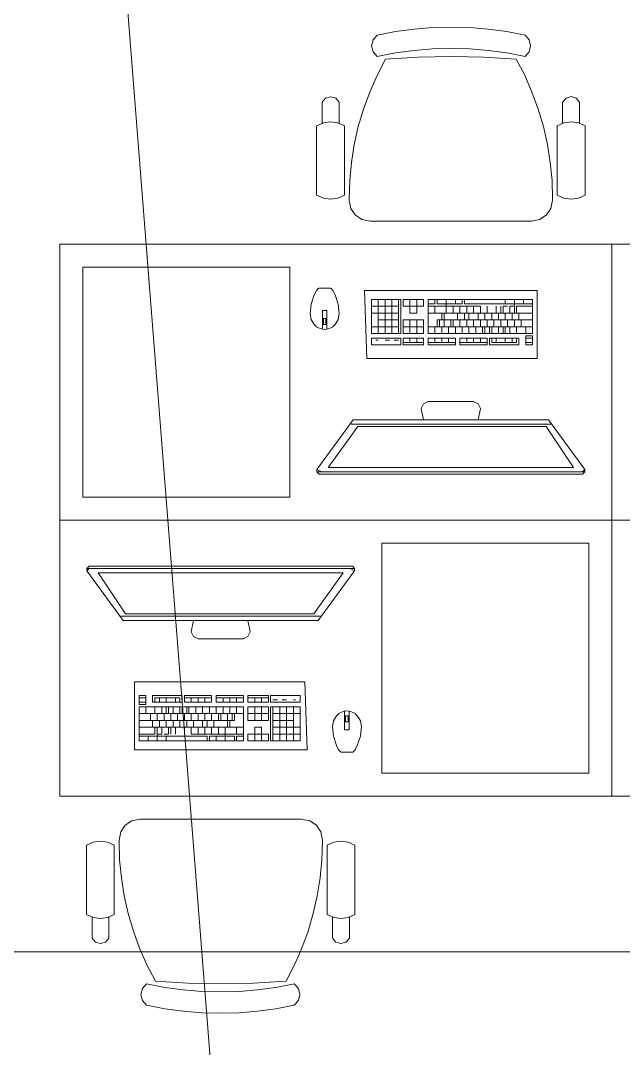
# Model space of a CAD drawing. Header units: millimetres. Extents: x -546 to 1681, y -650 to 1730.
# Drawn here: x 763.58 to 776.68, y 303.77 to 326.12 of the extents above; entities that cross this region are included whole.
import ezdxf

# ---------------------------------------------------------------- set-up
doc = ezdxf.new("R2010")
doc.units = ezdxf.units.MM

msp = doc.modelspace()

# ---------------------------------------------------------------- linework, layer by layer
at = {"color": 144, "lineweight": 0, "true_color": 0x0077b0}
msp.add_lwpolyline([(768.415, 294.452), (765.885, 326.683)], dxfattribs=at)
at = {"color": 253, "lineweight": 0, "true_color": 0x999999}
for points in [[(771.333, 325.336), (771.243, 325.438), (771.21, 325.569), (771.243, 325.701), (771.333, 325.801)], [(771.333, 325.801), (771.73, 325.877), (772.131, 325.932), (772.534, 325.964), (772.938, 325.975), (773.342, 325.964), (773.745, 325.932), (774.145, 325.877), (774.543, 325.801)], [(774.543, 325.801), (774.633, 325.701), (774.665, 325.569), (774.633, 325.438), (774.543, 325.336)], [(771.333, 325.336), (771.73, 325.413), (772.131, 325.467), (772.534, 325.5), (772.938, 325.511), (773.342, 325.5), (773.745, 325.467), (774.145, 325.413), (774.543, 325.336)], [(771.508, 325.278), (772.222, 325.322), (772.938, 325.336), (773.646, 325.322), (774.353, 325.28)], [(770.72, 322.229), (770.72, 322.242), (770.733, 322.64), (770.771, 323.035), (770.833, 323.425), (770.92, 323.811), (771.032, 324.19), (771.167, 324.562), (771.326, 324.925), (771.508, 325.278)], [(774.353, 325.28), (774.535, 324.927), (774.694, 324.563), (774.83, 324.191), (774.941, 323.812), (775.028, 323.426), (775.091, 323.035), (775.129, 322.64), (775.141, 322.242), (775.141, 322.229)], [(770.135, 324.344), (770.21, 324.43), (770.319, 324.462), (770.428, 324.431), (770.502, 324.345)], [(775.359, 324.345), (775.434, 324.431), (775.543, 324.463), (775.652, 324.431), (775.726, 324.346)], [(770.135, 324.346), (770.135, 323.89)], [(770.502, 324.345), (770.502, 323.888)], [(775.359, 324.345), (775.359, 323.888)], [(775.726, 324.346), (775.726, 323.89)], [(770.014, 323.832), (770.014, 322.32)], [(770.015, 323.832), (770.16, 323.894), (770.316, 323.915), (770.472, 323.894), (770.617, 323.832)], [(770.617, 323.832), (770.617, 322.32)], [(775.244, 323.832), (775.389, 323.894), (775.545, 323.915), (775.702, 323.894), (775.847, 323.832)], [(775.244, 323.832), (775.244, 322.32)], [(775.847, 323.832), (775.847, 322.32)], [(770.617, 322.32), (770.472, 322.258), (770.316, 322.236), (770.16, 322.258), (770.014, 322.32)], [(771.18, 321.757), (770.997, 321.793), (770.853, 321.891), (770.756, 322.035), (770.72, 322.211), (770.72, 322.229)], [(775.141, 322.229), (775.141, 322.211), (775.106, 322.035), (775.008, 321.891), (774.864, 321.793), (774.687, 321.757)], [(775.847, 322.32), (775.702, 322.258), (775.545, 322.236), (775.389, 322.258), (775.244, 322.32)], [(771.18, 321.757), (774.681, 321.757)], [(764.431, 315.257), (764.431, 321.257)], [(764.431, 321.257), (776.431, 321.257)], [(776.431, 321.257), (776.431, 315.257)], [(776.431, 315.257), (776.431, 321.257)], [(776.431, 321.257), (788.431, 321.257)], [(769.431, 320.757), (764.931, 320.757)], [(764.931, 320.757), (764.931, 315.757)], [(769.431, 315.757), (769.431, 320.757)], [(769.964, 320.153), (770.004, 320.236)], [(770.004, 320.236), (770.013, 320.252)], [(770.013, 320.252), (770.051, 320.296)], [(770.051, 320.296), (770.063, 320.301)], [(770.063, 320.301), (770.169, 320.301)], [(770.169, 320.301), (770.317, 320.301)], [(770.317, 320.301), (770.328, 320.296)], [(770.328, 320.296), (770.366, 320.252)], [(770.366, 320.252), (770.376, 320.236)], [(770.376, 320.236), (770.415, 320.153)], [(771.057, 320.252), (774.805, 320.252)], [(771.106, 318.772), (771.057, 320.252)], [(774.805, 320.252), (774.805, 318.772)], [(769.874, 319.745), (769.897, 319.954), (769.964, 320.153)], [(770.415, 320.153), (770.482, 319.954), (770.505, 319.745)], [(771.205, 320.055), (771.205, 319.315)], [(771.846, 320.055), (771.205, 320.055)], [(771.205, 320.055), (771.205, 319.463)], [(771.352, 320.055), (771.205, 320.055)], [(771.352, 319.463), (771.352, 320.055)], [(771.352, 320.055), (771.5, 320.055)], [(771.352, 319.907), (771.352, 320.055)], [(771.5, 320.055), (771.5, 319.907)], [(771.5, 320.055), (771.5, 319.907)], [(771.796, 320.055), (771.55, 320.055)], [(771.648, 320.055), (771.648, 319.315)], [(771.796, 319.907), (771.796, 320.055)], [(771.846, 319.315), (771.846, 320.055)], [(771.895, 320.055), (772.191, 320.055)], [(771.895, 319.956), (771.895, 320.055)], [(771.895, 320.055), (771.895, 319.907)], [(772.339, 320.055), (771.895, 320.055)], [(772.043, 319.907), (772.043, 320.055)], [(772.191, 320.055), (772.191, 319.956)], [(772.191, 319.759), (772.191, 320.055)], [(772.24, 320.055), (772.339, 320.055)], [(772.339, 320.055), (772.339, 319.956)], [(772.339, 319.907), (772.339, 320.055)], [(772.437, 320.055), (772.437, 319.315)], [(774.706, 320.055), (772.437, 320.055)], [(772.437, 320.055), (772.585, 320.055)], [(772.437, 319.956), (772.437, 320.055)], [(772.585, 320.055), (772.585, 319.956)], [(772.635, 320.055), (772.832, 320.055)], [(772.635, 319.956), (772.635, 320.055)], [(772.832, 320.055), (773.177, 320.055)], [(772.832, 320.055), (772.832, 319.759)], [(772.832, 319.956), (772.832, 320.055)], [(773.029, 319.956), (773.029, 320.055)], [(773.029, 320.055), (773.029, 319.956)], [(773.177, 320.055), (773.177, 319.956)], [(773.226, 320.055), (773.226, 319.956)], [(774.114, 320.055), (773.226, 320.055)], [(774.114, 320.055), (774.311, 320.055)], [(774.114, 319.956), (774.114, 320.055)], [(774.114, 319.956), (774.114, 320.055)], [(774.311, 320.055), (774.706, 320.055)], [(774.311, 319.759), (774.311, 320.055)], [(774.311, 320.055), (774.311, 319.956)], [(774.509, 320.055), (774.509, 319.956)], [(774.706, 319.315), (774.706, 320.055)], [(774.706, 320.055), (774.706, 319.956)], [(769.964, 319.512), (769.897, 319.621), (769.874, 319.745)], [(770.239, 319.818), (770.14, 319.818)], [(770.14, 319.818), (770.14, 319.406)], [(770.239, 319.406), (770.239, 319.818)], [(770.505, 319.745), (770.482, 319.621), (770.415, 319.512)], [(771.205, 319.907), (771.5, 319.907)], [(771.205, 319.759), (771.352, 319.759)], [(771.352, 319.463), (771.352, 319.907)], [(771.648, 319.759), (771.352, 319.759)], [(771.5, 319.463), (771.5, 319.907)], [(771.5, 319.907), (771.796, 319.907)], [(771.55, 319.907), (771.796, 319.907)], [(771.796, 319.759), (771.648, 319.759)], [(771.796, 319.907), (771.796, 319.463)], [(771.895, 319.907), (772.043, 319.907)], [(771.895, 319.907), (772.339, 319.907)], [(772.043, 319.759), (772.043, 319.907)], [(772.043, 319.759), (772.043, 319.907)], [(772.191, 319.759), (772.043, 319.759)], [(772.191, 319.759), (772.043, 319.759)], [(772.191, 319.907), (772.191, 319.759)], [(772.585, 319.956), (772.437, 319.956)], [(772.437, 319.759), (772.437, 319.907)], [(772.832, 319.907), (772.437, 319.907)], [(772.437, 319.759), (772.733, 319.759)], [(772.585, 319.759), (772.437, 319.759)], [(772.437, 319.463), (772.437, 319.759)], [(772.585, 319.907), (772.585, 319.759)], [(772.585, 319.907), (772.585, 319.759)], [(772.585, 319.759), (772.832, 319.759)], [(772.832, 319.956), (772.635, 319.956)], [(772.733, 319.759), (772.733, 319.611)], [(772.783, 319.611), (772.783, 319.759)], [(772.783, 319.759), (772.881, 319.759)], [(773.177, 319.956), (772.832, 319.956)], [(772.832, 319.759), (772.832, 319.907)], [(772.832, 319.907), (773.128, 319.907)], [(774.015, 319.759), (772.832, 319.759)], [(772.881, 319.759), (773.966, 319.759)], [(772.98, 319.759), (772.98, 319.907)], [(773.078, 319.611), (773.078, 319.759)], [(773.128, 319.759), (773.128, 319.907)], [(773.128, 319.907), (773.572, 319.907)], [(773.276, 319.759), (773.128, 319.759)], [(773.226, 319.956), (774.114, 319.956)], [(773.226, 319.611), (773.226, 319.759)], [(773.276, 319.759), (773.276, 319.907)], [(773.325, 319.759), (773.325, 319.611)], [(773.424, 319.759), (773.424, 319.907)], [(773.522, 319.611), (773.522, 319.759)], [(773.572, 319.759), (773.572, 319.907)], [(773.67, 319.611), (773.67, 319.759)], [(773.72, 319.907), (773.72, 319.759)], [(773.818, 319.759), (773.818, 319.611)], [(773.818, 319.611), (773.818, 319.759)], [(773.917, 319.759), (773.917, 319.907)], [(773.966, 319.759), (774.114, 319.759)], [(773.966, 319.611), (773.966, 319.759)], [(774.015, 319.907), (774.015, 319.759)], [(774.065, 319.907), (774.163, 319.907)], [(774.065, 319.759), (774.065, 319.907)], [(774.065, 319.759), (774.41, 319.759)], [(774.706, 319.956), (774.114, 319.956)], [(774.114, 319.759), (774.114, 319.611)], [(774.213, 319.907), (774.311, 319.907)], [(774.213, 319.759), (774.213, 319.907)], [(774.262, 319.759), (774.262, 319.611)], [(774.262, 319.611), (774.262, 319.759)], [(774.361, 319.907), (774.361, 319.759)], [(774.706, 319.907), (774.361, 319.907)], [(774.361, 319.759), (774.706, 319.759)], [(774.706, 319.759), (774.41, 319.759)], [(774.41, 319.759), (774.41, 319.611)], [(774.41, 319.759), (774.41, 319.611)], [(774.706, 319.759), (774.706, 319.907)], [(774.706, 319.611), (774.706, 319.759)], [(770.163, 319.512), (770.163, 319.641)], [(770.163, 319.641), (770.217, 319.641)], [(770.217, 319.641), (770.217, 319.512)], [(771.352, 319.611), (771.5, 319.611)], [(771.5, 319.611), (771.796, 319.611)], [(771.895, 319.463), (771.895, 319.611)], [(771.895, 319.611), (771.895, 319.315)], [(771.895, 319.611), (772.339, 319.611)], [(772.339, 319.611), (771.895, 319.611)], [(772.043, 319.611), (772.043, 319.463)], [(772.191, 319.611), (772.191, 319.315)], [(772.339, 319.315), (772.339, 319.611)], [(772.339, 319.611), (772.339, 319.463)], [(772.733, 319.611), (772.635, 319.611)], [(772.635, 319.611), (772.635, 319.463)], [(773.029, 319.611), (772.684, 319.611)], [(772.684, 319.463), (772.684, 319.611)], [(772.783, 319.611), (772.783, 319.463)], [(772.931, 319.463), (772.931, 319.611)], [(772.98, 319.463), (772.98, 319.611)], [(772.98, 319.611), (773.276, 319.611)], [(773.226, 319.611), (773.029, 319.611)], [(773.128, 319.611), (773.128, 319.463)], [(774.262, 319.611), (773.226, 319.611)], [(773.276, 319.463), (773.276, 319.611)], [(773.276, 319.611), (773.276, 319.463)], [(773.424, 319.463), (773.424, 319.611)], [(773.572, 319.463), (773.572, 319.611)], [(773.72, 319.611), (773.72, 319.463)], [(773.72, 319.463), (773.72, 319.611)], [(773.868, 319.463), (773.868, 319.611)], [(774.015, 319.463), (774.015, 319.611)], [(774.41, 319.611), (774.163, 319.611)], [(774.163, 319.463), (774.163, 319.611)], [(774.163, 319.611), (774.163, 319.463)], [(774.311, 319.611), (774.459, 319.611)], [(774.311, 319.463), (774.311, 319.611)], [(774.41, 319.611), (774.706, 319.611)], [(774.459, 319.611), (774.459, 319.463)], [(774.459, 319.611), (774.459, 319.463)], [(774.706, 319.611), (774.459, 319.611)], [(774.706, 319.463), (774.706, 319.611)], [(770, 319.474), (769.964, 319.512)], [(770.013, 319.463), (770, 319.474)], [(770.055, 319.437), (770.013, 319.463)], [(770.112, 319.413), (770.055, 319.437)], [(770.19, 319.4), (770.112, 319.413)], [(770.217, 319.512), (770.163, 319.512)], [(770.268, 319.413), (770.19, 319.4)], [(770.324, 319.437), (770.268, 319.413)], [(770.366, 319.463), (770.324, 319.437)], [(770.379, 319.474), (770.366, 319.463)], [(770.415, 319.512), (770.379, 319.474)], [(771.205, 319.463), (771.648, 319.463)], [(771.205, 319.315), (771.205, 319.463)], [(771.205, 319.463), (771.352, 319.463)], [(771.352, 319.315), (771.205, 319.315)], [(771.205, 319.315), (771.846, 319.315)], [(771.352, 319.463), (771.352, 319.315)], [(771.5, 319.463), (771.402, 319.463)], [(771.796, 319.315), (771.402, 319.315)], [(771.5, 319.463), (771.5, 319.315)], [(771.796, 319.463), (771.55, 319.463)], [(771.698, 319.463), (771.796, 319.463)], [(771.796, 319.463), (771.796, 319.315)], [(771.895, 319.315), (771.895, 319.463)], [(772.339, 319.463), (771.895, 319.463)], [(772.043, 319.315), (771.895, 319.315)], [(771.895, 319.315), (772.339, 319.315)], [(772.043, 319.463), (772.043, 319.315)], [(772.191, 319.315), (772.043, 319.315)], [(772.339, 319.315), (772.24, 319.315)], [(772.339, 319.463), (772.339, 319.315)], [(772.437, 319.463), (772.585, 319.463)], [(772.437, 319.315), (772.437, 319.463)], [(772.635, 319.463), (772.437, 319.463)], [(772.437, 319.315), (774.706, 319.315)], [(772.733, 319.315), (772.437, 319.315)], [(772.585, 319.315), (772.585, 319.463)], [(772.585, 319.463), (772.733, 319.463)], [(772.931, 319.463), (772.684, 319.463)], [(772.733, 319.463), (773.177, 319.463)], [(772.733, 319.315), (772.733, 319.463)], [(772.881, 319.315), (772.733, 319.315)], [(772.881, 319.463), (772.881, 319.315)], [(772.881, 319.315), (772.881, 319.463)], [(773.029, 319.315), (772.881, 319.315)], [(773.276, 319.463), (772.98, 319.463)], [(773.029, 319.463), (773.029, 319.315)], [(773.177, 319.315), (773.029, 319.315)], [(773.868, 319.463), (773.177, 319.463)], [(773.177, 319.463), (773.177, 319.315)], [(773.424, 319.463), (773.276, 319.463)], [(773.325, 319.463), (773.325, 319.315)], [(773.325, 319.315), (773.325, 319.463)], [(773.473, 319.463), (773.473, 319.315)], [(773.621, 319.463), (773.621, 319.315)], [(773.67, 319.463), (773.769, 319.463)], [(773.67, 319.315), (773.67, 319.463)], [(773.917, 319.315), (773.67, 319.315)], [(773.769, 319.463), (773.769, 319.315)], [(773.818, 319.463), (773.917, 319.463)], [(773.818, 319.315), (773.818, 319.463)], [(773.868, 319.463), (774.706, 319.463)], [(773.966, 319.315), (773.966, 319.463)], [(774.213, 319.315), (773.966, 319.315)], [(774.065, 319.463), (774.065, 319.315)], [(774.114, 319.315), (774.114, 319.463)], [(774.213, 319.463), (774.213, 319.315)], [(774.361, 319.315), (774.262, 319.315)], [(774.361, 319.463), (774.361, 319.315)], [(774.706, 319.315), (774.41, 319.315)], [(774.459, 319.463), (774.706, 319.463)], [(774.558, 319.463), (774.558, 319.315)], [(774.558, 319.315), (774.558, 319.463)], [(774.706, 319.463), (774.706, 319.315)], [(771.205, 319.216), (771.205, 319.068)], [(771.846, 319.216), (771.205, 319.216)], [(771.205, 319.068), (771.846, 319.068)], [(771.303, 319.167), (771.352, 319.167)], [(771.352, 319.167), (771.303, 319.167)], [(771.5, 319.167), (771.599, 319.167)], [(771.599, 319.167), (771.5, 319.167)], [(771.796, 319.167), (771.698, 319.167)], [(771.796, 319.167), (771.698, 319.167)], [(771.846, 319.068), (771.846, 319.216)], [(771.895, 319.216), (772.339, 319.216)], [(772.339, 319.216), (771.895, 319.216)], [(771.895, 319.118), (771.895, 319.216)], [(771.895, 319.216), (771.895, 319.068)], [(772.339, 319.118), (771.895, 319.118)], [(771.895, 319.068), (772.339, 319.068)], [(772.043, 319.216), (772.043, 319.118)], [(772.191, 319.216), (772.191, 319.118)], [(772.339, 319.216), (772.339, 319.118)], [(772.339, 319.068), (772.339, 319.216)], [(772.437, 319.216), (772.733, 319.216)], [(772.437, 319.118), (772.437, 319.216)], [(772.437, 319.216), (772.437, 319.068)], [(773.029, 319.216), (772.437, 319.216)], [(772.733, 319.118), (772.437, 319.118)], [(772.437, 319.068), (773.029, 319.068)], [(772.585, 319.118), (772.585, 319.216)], [(772.733, 319.216), (772.881, 319.216)], [(772.733, 319.216), (772.733, 319.118)], [(773.029, 319.118), (772.733, 319.118)], [(772.881, 319.216), (773.029, 319.216)], [(772.881, 319.216), (772.881, 319.118)], [(773.029, 319.216), (773.029, 319.118)], [(773.029, 319.068), (773.029, 319.216)], [(773.128, 319.216), (773.374, 319.216)], [(773.128, 319.118), (773.128, 319.216)], [(773.128, 319.216), (773.128, 319.068)], [(773.72, 319.216), (773.128, 319.216)], [(773.424, 319.118), (773.128, 319.118)], [(773.128, 319.068), (773.72, 319.068)], [(773.276, 319.118), (773.276, 319.216)], [(773.424, 319.118), (773.424, 319.216)], [(773.424, 319.216), (773.72, 319.216)], [(773.72, 319.118), (773.424, 319.118)], [(773.572, 319.118), (773.572, 319.216)], [(773.72, 319.216), (773.72, 319.118)], [(773.72, 319.068), (773.72, 319.216)], [(774.41, 319.216), (773.769, 319.216)], [(773.769, 319.216), (773.769, 319.068)], [(773.769, 319.068), (774.41, 319.068)], [(773.818, 319.118), (773.818, 319.216)], [(773.818, 319.216), (774.361, 319.216)], [(774.361, 319.118), (773.818, 319.118)], [(773.917, 319.216), (773.917, 319.118)], [(774.114, 319.118), (774.114, 319.216)], [(774.262, 319.118), (774.262, 319.216)], [(774.361, 319.216), (774.361, 319.118)], [(774.41, 319.068), (774.41, 319.216)], [(774.558, 319.266), (774.706, 319.266)], [(774.558, 319.068), (774.558, 319.266)], [(774.558, 319.216), (774.706, 319.216)], [(774.558, 319.118), (774.558, 319.216)], [(774.706, 319.118), (774.558, 319.118)], [(774.706, 319.068), (774.558, 319.068)], [(774.706, 319.266), (774.706, 319.068)], [(774.706, 319.216), (774.706, 319.118)], [(774.805, 318.772), (771.106, 318.772)], [(772.339, 317.786), (772.289, 317.687)], [(772.339, 317.786), (772.289, 317.687)], [(772.437, 317.835), (772.339, 317.786)], [(772.437, 317.835), (772.339, 317.786)], [(772.437, 317.835), (772.931, 317.835)], [(772.437, 317.835), (772.931, 317.835)], [(772.931, 317.835), (773.424, 317.835)], [(772.931, 317.835), (773.424, 317.835)], [(773.424, 317.835), (773.522, 317.786)], [(773.424, 317.835), (773.522, 317.786)], [(773.522, 317.786), (773.572, 317.687)], [(773.522, 317.786), (773.572, 317.687)], [(772.289, 317.687), (772.339, 317.441)], [(773.572, 317.687), (773.522, 317.441)], [(770.81, 317.441), (770.021, 316.356)], [(770.909, 317.293), (770.268, 316.405)], [(772.931, 317.342), (770.761, 317.342)], [(770.859, 317.441), (770.81, 317.441)], [(770.958, 317.441), (770.859, 317.441)], [(772.931, 317.293), (770.909, 317.293)], [(772.931, 317.441), (770.958, 317.441)], [(774.952, 317.441), (772.931, 317.441)], [(775.1, 317.342), (772.931, 317.342)], [(775.002, 317.293), (772.931, 317.293)], [(775.051, 317.441), (774.952, 317.441)], [(775.594, 316.405), (775.002, 317.293)], [(775.84, 316.356), (775.051, 317.441)], [(770.268, 316.405), (772.931, 316.405)], [(772.931, 316.405), (775.594, 316.405)], [(770.021, 316.356), (770.021, 316.307)], [(770.021, 316.356), (770.12, 316.307)], [(770.021, 316.307), (770.07, 316.257)], [(770.021, 316.307), (770.12, 316.307)], [(770.07, 316.257), (772.931, 316.257)], [(770.12, 316.307), (772.931, 316.307)], [(770.12, 316.307), (772.931, 316.307)], [(772.931, 316.307), (775.741, 316.307)], [(772.931, 316.307), (775.791, 316.307)], [(772.931, 316.257), (775.791, 316.257)], [(775.741, 316.307), (775.84, 316.307)], [(775.791, 316.307), (775.84, 316.356)], [(775.791, 316.257), (775.84, 316.307)], [(775.84, 316.307), (775.84, 316.356)], [(764.931, 315.757), (769.431, 315.757)], [(764.431, 315.257), (776.431, 315.257)], [(764.431, 309.257), (764.431, 315.257)], [(776.431, 315.257), (764.431, 315.257)], [(776.431, 315.257), (776.431, 309.257)], [(776.431, 315.257), (788.431, 315.257)], [(776.431, 309.257), (776.431, 315.257)], [(788.431, 315.257), (776.431, 315.257)], [(775.931, 314.757), (771.431, 314.757)], [(771.431, 314.757), (771.431, 309.757)], [(775.931, 309.757), (775.931, 314.757)], [(765.07, 314.257), (765.021, 314.208)], [(765.021, 314.208), (765.021, 314.159)], [(765.12, 314.208), (765.021, 314.208)], [(765.07, 314.208), (765.021, 314.159)], [(765.021, 314.159), (765.81, 313.074)], [(767.931, 314.257), (765.07, 314.257)], [(767.931, 314.208), (765.07, 314.208)], [(767.931, 314.208), (765.12, 314.208)], [(770.791, 314.257), (767.931, 314.257)], [(770.741, 314.208), (767.931, 314.208)], [(770.741, 314.208), (767.931, 314.208)], [(770.051, 313.074), (770.84, 314.159)], [(770.84, 314.208), (770.741, 314.208)], [(770.84, 314.159), (770.741, 314.208)], [(770.84, 314.208), (770.791, 314.257)], [(770.84, 314.159), (770.84, 314.208)], [(767.931, 314.109), (765.268, 314.109)], [(765.268, 314.109), (765.859, 313.222)], [(770.594, 314.109), (767.931, 314.109)], [(769.952, 313.222), (770.594, 314.109)], [(765.761, 313.172), (767.931, 313.172)], [(765.81, 313.074), (765.909, 313.074)], [(765.859, 313.222), (767.931, 313.222)], [(765.909, 313.074), (767.931, 313.074)], [(767.289, 312.827), (767.339, 313.074)], [(767.931, 313.222), (769.952, 313.222)], [(767.931, 313.172), (770.1, 313.172)], [(767.931, 313.074), (769.903, 313.074)], [(768.572, 312.827), (768.522, 313.074)], [(769.903, 313.074), (770.002, 313.074)], [(770.002, 313.074), (770.051, 313.074)], [(767.339, 312.729), (767.289, 312.827)], [(767.339, 312.729), (767.289, 312.827)], [(768.522, 312.729), (768.572, 312.827)], [(768.522, 312.729), (768.572, 312.827)], [(767.437, 312.679), (767.339, 312.729)], [(767.437, 312.679), (767.339, 312.729)], [(767.931, 312.679), (767.437, 312.679)], [(767.931, 312.679), (767.437, 312.679)], [(768.424, 312.679), (767.931, 312.679)], [(768.424, 312.679), (767.931, 312.679)], [(768.424, 312.679), (768.522, 312.729)], [(768.424, 312.679), (768.522, 312.729)], [(766.057, 310.263), (766.057, 311.742)], [(766.057, 311.742), (769.755, 311.742)], [(769.755, 311.742), (769.805, 310.263)], [(766.155, 311.446), (766.303, 311.446)], [(766.155, 311.249), (766.155, 311.446)], [(766.155, 311.397), (766.303, 311.397)], [(766.155, 311.298), (766.155, 311.397)], [(766.303, 311.298), (766.155, 311.298)], [(766.303, 311.249), (766.155, 311.249)], [(766.303, 311.446), (766.303, 311.249)], [(766.303, 311.397), (766.303, 311.298)], [(767.092, 311.446), (766.451, 311.446)], [(766.451, 311.446), (766.451, 311.298)], [(766.451, 311.298), (767.092, 311.298)], [(766.5, 311.397), (767.043, 311.397)], [(766.5, 311.298), (766.5, 311.397)], [(767.043, 311.298), (766.5, 311.298)], [(766.599, 311.397), (766.599, 311.298)], [(766.747, 311.397), (766.747, 311.298)], [(766.944, 311.298), (766.944, 311.397)], [(767.043, 311.397), (767.043, 311.298)], [(767.092, 311.298), (767.092, 311.446)], [(767.141, 311.446), (767.141, 311.298)], [(767.733, 311.446), (767.141, 311.446)], [(767.141, 311.397), (767.437, 311.397)], [(767.141, 311.298), (767.141, 311.397)], [(767.437, 311.298), (767.141, 311.298)], [(767.141, 311.298), (767.733, 311.298)], [(767.289, 311.397), (767.289, 311.298)], [(767.437, 311.397), (767.437, 311.298)], [(767.437, 311.397), (767.733, 311.397)], [(767.733, 311.298), (767.487, 311.298)], [(767.585, 311.397), (767.585, 311.298)], [(767.733, 311.298), (767.733, 311.446)], [(767.733, 311.397), (767.733, 311.298)], [(767.832, 311.446), (767.832, 311.298)], [(768.424, 311.446), (767.832, 311.446)], [(767.832, 311.397), (768.128, 311.397)], [(767.832, 311.298), (767.832, 311.397)], [(767.98, 311.298), (767.832, 311.298)], [(767.832, 311.298), (768.424, 311.298)], [(767.98, 311.298), (767.98, 311.397)], [(768.128, 311.298), (767.98, 311.298)], [(768.128, 311.298), (768.128, 311.397)], [(768.128, 311.397), (768.424, 311.397)], [(768.424, 311.298), (768.128, 311.298)], [(768.276, 311.397), (768.276, 311.298)], [(768.424, 311.298), (768.424, 311.446)], [(768.424, 311.397), (768.424, 311.298)], [(768.966, 311.446), (768.522, 311.446)], [(768.522, 311.446), (768.522, 311.298)], [(768.522, 311.298), (768.522, 311.397)], [(768.522, 311.397), (768.966, 311.397)], [(768.966, 311.298), (768.522, 311.298)], [(768.522, 311.298), (768.966, 311.298)], [(768.67, 311.298), (768.67, 311.397)], [(768.818, 311.298), (768.818, 311.397)], [(768.966, 311.298), (768.966, 311.446)], [(768.966, 311.397), (768.966, 311.298)], [(769.657, 311.446), (769.015, 311.446)], [(769.015, 311.446), (769.015, 311.298)], [(769.015, 311.298), (769.657, 311.298)], [(769.065, 311.348), (769.163, 311.348)], [(769.065, 311.348), (769.163, 311.348)], [(769.361, 311.348), (769.262, 311.348)], [(769.262, 311.348), (769.361, 311.348)], [(769.558, 311.348), (769.509, 311.348)], [(769.509, 311.348), (769.558, 311.348)], [(769.657, 311.298), (769.657, 311.446)], [(766.155, 311.2), (766.155, 310.46)], [(768.424, 311.2), (766.155, 311.2)], [(766.155, 311.2), (766.451, 311.2)], [(766.155, 311.052), (766.155, 311.2)], [(766.994, 311.052), (766.155, 311.052)], [(766.402, 311.052), (766.155, 311.052)], [(766.155, 311.052), (766.155, 310.904)], [(766.303, 311.052), (766.303, 311.2)], [(766.303, 311.2), (766.303, 311.052)], [(766.402, 310.904), (766.402, 311.052)], [(766.402, 310.904), (766.402, 311.052)], [(766.5, 311.2), (766.599, 311.2)], [(766.5, 311.052), (766.5, 311.2)], [(766.55, 311.052), (766.55, 310.904)], [(766.648, 311.2), (766.895, 311.2)], [(766.648, 311.052), (766.648, 311.2)], [(766.698, 311.052), (766.698, 310.904)], [(766.698, 310.904), (766.698, 311.052)], [(766.747, 311.2), (766.747, 311.052)], [(766.796, 311.052), (766.796, 311.2)], [(766.846, 311.052), (766.846, 310.904)], [(766.895, 311.2), (766.895, 311.052)], [(766.944, 311.2), (767.191, 311.2)], [(767.043, 311.052), (766.944, 311.052)], [(766.994, 311.052), (766.994, 310.904)], [(766.994, 311.052), (767.684, 311.052)], [(767.043, 311.2), (767.043, 311.052)], [(767.092, 311.052), (767.092, 311.2)], [(767.191, 311.052), (767.092, 311.052)], [(767.141, 310.904), (767.141, 311.052)], [(767.141, 311.052), (767.141, 310.904)], [(767.191, 311.2), (767.191, 311.052)], [(767.24, 311.052), (767.24, 311.2)], [(767.289, 311.052), (767.289, 310.904)], [(767.388, 311.052), (767.388, 311.2)], [(767.437, 311.052), (767.585, 311.052)], [(767.437, 311.052), (767.437, 310.904)], [(767.536, 311.052), (767.536, 311.2)], [(767.536, 311.2), (767.536, 311.052)], [(767.585, 311.052), (767.585, 310.904)], [(767.585, 311.052), (767.881, 311.052)], [(767.585, 310.904), (767.585, 311.052)], [(767.684, 311.2), (767.832, 311.2)], [(767.684, 311.052), (767.684, 311.2)], [(768.128, 311.052), (767.684, 311.052)], [(767.733, 310.904), (767.733, 311.052)], [(767.832, 311.052), (767.832, 311.2)], [(767.832, 311.2), (767.98, 311.2)], [(767.881, 311.052), (767.881, 310.904)], [(767.931, 311.052), (768.177, 311.052)], [(767.931, 311.052), (767.931, 310.904)], [(767.98, 311.2), (768.128, 311.2)], [(767.98, 311.052), (767.98, 311.2)], [(767.98, 311.2), (767.98, 311.052)], [(768.078, 310.904), (768.078, 311.052)], [(768.128, 311.2), (768.128, 311.052)], [(768.128, 311.2), (768.424, 311.2)], [(768.276, 311.052), (768.128, 311.052)], [(768.177, 311.052), (768.177, 310.904)], [(768.226, 310.904), (768.226, 311.052)], [(768.226, 311.052), (768.424, 311.052)], [(768.276, 311.2), (768.276, 311.052)], [(768.424, 311.052), (768.276, 311.052)], [(768.424, 311.2), (768.424, 311.052)], [(768.424, 310.46), (768.424, 311.2)], [(768.424, 311.052), (768.424, 310.756)], [(768.522, 311.052), (768.522, 311.2)], [(768.522, 311.2), (768.522, 310.904)], [(768.522, 311.2), (768.621, 311.2)], [(768.966, 311.2), (768.522, 311.2)], [(768.522, 311.052), (768.966, 311.052)], [(768.522, 310.904), (768.522, 311.052)], [(768.67, 311.2), (768.818, 311.2)], [(768.67, 310.904), (768.67, 311.2)], [(768.818, 311.2), (768.966, 311.2)], [(768.818, 311.052), (768.818, 311.2)], [(768.818, 310.904), (768.818, 311.052)], [(768.966, 310.904), (768.966, 311.2)], [(768.966, 311.2), (768.966, 311.052)], [(768.966, 311.052), (768.966, 310.904)], [(769.657, 311.2), (769.015, 311.2)], [(769.015, 311.2), (769.015, 310.46)], [(769.065, 311.2), (769.459, 311.2)], [(769.065, 311.052), (769.065, 311.2)], [(769.163, 311.052), (769.065, 311.052)], [(769.065, 311.052), (769.311, 311.052)], [(769.065, 310.608), (769.065, 311.052)], [(769.213, 310.46), (769.213, 311.2)], [(769.657, 311.052), (769.213, 311.052)], [(769.361, 311.052), (769.361, 311.2)], [(769.361, 311.052), (769.361, 310.608)], [(769.361, 311.052), (769.459, 311.052)], [(769.509, 311.2), (769.657, 311.2)], [(769.509, 311.052), (769.509, 311.2)], [(769.509, 311.052), (769.509, 310.608)], [(769.509, 311.052), (769.509, 310.46)], [(769.657, 311.052), (769.509, 311.052)], [(769.657, 310.46), (769.657, 311.2)], [(769.657, 311.2), (769.657, 311.052)], [(769.657, 310.46), (769.657, 311.052)], [(770.446, 311.002), (770.482, 311.041)], [(770.482, 311.041), (770.495, 311.052)], [(770.495, 311.052), (770.537, 311.077)], [(770.537, 311.077), (770.594, 311.101)], [(770.594, 311.101), (770.671, 311.114)], [(770.622, 311.109), (770.622, 310.697)], [(770.671, 311.114), (770.749, 311.101)], [(770.721, 310.697), (770.721, 311.109)], [(770.749, 311.101), (770.806, 311.077)], [(770.806, 311.077), (770.848, 311.052)], [(770.848, 311.052), (770.861, 311.041)], [(770.861, 311.041), (770.897, 311.002)], [(766.155, 310.904), (766.402, 310.904)], [(766.451, 310.904), (766.155, 310.904)], [(766.155, 310.904), (766.155, 310.756)], [(766.55, 310.904), (766.402, 310.904)], [(766.451, 310.904), (766.698, 310.904)], [(766.451, 310.756), (766.451, 310.904)], [(766.451, 310.756), (766.451, 310.904)], [(766.599, 310.904), (767.635, 310.904)], [(766.599, 310.756), (766.599, 310.904)], [(766.599, 310.904), (766.599, 310.756)], [(766.747, 310.756), (766.747, 310.904)], [(766.895, 310.904), (766.895, 310.756)], [(767.043, 310.756), (767.043, 310.904)], [(767.043, 310.904), (767.043, 310.756)], [(767.191, 310.904), (767.191, 310.756)], [(767.339, 310.904), (767.339, 310.756)], [(767.536, 310.756), (767.536, 310.904)], [(767.881, 310.904), (767.585, 310.904)], [(767.635, 310.904), (767.635, 310.756)], [(767.635, 310.904), (767.832, 310.904)], [(767.783, 310.904), (767.783, 310.756)], [(767.832, 310.904), (768.177, 310.904)], [(768.078, 310.904), (768.078, 310.756)], [(768.128, 310.756), (768.128, 310.904)], [(768.128, 310.904), (768.226, 310.904)], [(768.966, 310.904), (768.522, 310.904)], [(768.522, 310.904), (768.966, 310.904)], [(769.361, 310.904), (769.065, 310.904)], [(769.509, 310.904), (769.361, 310.904)], [(770.356, 310.77), (770.379, 310.895), (770.446, 311.002)], [(770.645, 310.873), (770.645, 311.003)], [(770.645, 311.003), (770.698, 311.003)], [(770.698, 310.873), (770.645, 310.873)], [(770.698, 311.003), (770.698, 310.873)], [(770.897, 311.002), (770.964, 310.895), (770.987, 310.77)], [(766.155, 310.756), (766.451, 310.756)], [(766.5, 310.756), (766.155, 310.756)], [(766.155, 310.756), (766.155, 310.608)], [(766.155, 310.608), (766.5, 310.608)], [(766.796, 310.756), (766.451, 310.756)], [(766.5, 310.608), (766.5, 310.756)], [(766.55, 310.756), (766.55, 310.46)], [(766.648, 310.608), (766.55, 310.608)], [(766.648, 310.756), (766.648, 310.608)], [(766.796, 310.608), (766.698, 310.608)], [(766.895, 310.756), (766.747, 310.756)], [(766.796, 310.756), (766.796, 310.608)], [(766.846, 310.756), (768.029, 310.756)], [(766.846, 310.608), (766.846, 310.756)], [(767.98, 310.756), (766.895, 310.756)], [(766.944, 310.756), (766.944, 310.608)], [(767.141, 310.608), (767.141, 310.756)], [(767.289, 310.756), (767.289, 310.608)], [(767.733, 310.608), (767.289, 310.608)], [(767.437, 310.756), (767.437, 310.608)], [(767.585, 310.756), (767.733, 310.756)], [(767.585, 310.756), (767.585, 310.608)], [(767.733, 310.756), (767.733, 310.608)], [(768.029, 310.608), (767.733, 310.608)], [(767.881, 310.756), (767.881, 310.608)], [(768.078, 310.756), (767.98, 310.756)], [(768.276, 310.756), (768.029, 310.756)], [(768.029, 310.756), (768.029, 310.608)], [(768.029, 310.46), (768.029, 310.756)], [(768.029, 310.608), (768.424, 310.608)], [(768.424, 310.756), (768.128, 310.756)], [(768.276, 310.756), (768.424, 310.756)], [(768.276, 310.608), (768.276, 310.756)], [(768.276, 310.608), (768.276, 310.756)], [(768.424, 310.756), (768.424, 310.608)], [(768.522, 310.608), (768.522, 310.46)], [(768.966, 310.608), (768.522, 310.608)], [(768.67, 310.756), (768.67, 310.46)], [(768.67, 310.608), (768.67, 310.756)], [(768.67, 310.756), (768.818, 310.756)], [(768.67, 310.756), (768.818, 310.756)], [(768.818, 310.756), (768.818, 310.608)], [(768.818, 310.756), (768.818, 310.608)], [(768.818, 310.608), (768.818, 310.46)], [(768.966, 310.608), (768.818, 310.608)], [(768.966, 310.46), (768.966, 310.608)], [(769.065, 310.756), (769.213, 310.756)], [(769.311, 310.608), (769.065, 310.608)], [(769.361, 310.608), (769.065, 310.608)], [(769.065, 310.608), (769.065, 310.46)], [(769.213, 310.756), (769.509, 310.756)], [(769.657, 310.608), (769.361, 310.608)], [(769.361, 310.46), (769.361, 310.608)], [(769.361, 310.46), (769.361, 310.608)], [(769.657, 310.756), (769.509, 310.756)], [(769.509, 310.608), (769.509, 310.46)], [(770.446, 310.361), (770.379, 310.561), (770.356, 310.77)], [(770.622, 310.697), (770.721, 310.697)], [(770.987, 310.77), (770.964, 310.561), (770.897, 310.361)], [(766.155, 310.559), (766.747, 310.559)], [(766.155, 310.46), (766.155, 310.559)], [(766.155, 310.46), (768.424, 310.46)], [(766.55, 310.46), (766.155, 310.46)], [(766.352, 310.46), (766.352, 310.559)], [(766.55, 310.46), (766.55, 310.559)], [(766.747, 310.46), (766.55, 310.46)], [(766.747, 310.559), (766.747, 310.46)], [(766.747, 310.559), (766.747, 310.46)], [(767.635, 310.559), (766.747, 310.559)], [(766.747, 310.46), (767.635, 310.46)], [(767.635, 310.46), (767.635, 310.559)], [(767.684, 310.559), (768.029, 310.559)], [(767.684, 310.46), (767.684, 310.559)], [(768.029, 310.46), (767.684, 310.46)], [(767.832, 310.559), (767.832, 310.46)], [(767.832, 310.46), (767.832, 310.559)], [(768.029, 310.559), (768.226, 310.559)], [(768.029, 310.559), (768.029, 310.46)], [(768.226, 310.46), (768.029, 310.46)], [(768.226, 310.559), (768.226, 310.46)], [(768.276, 310.559), (768.424, 310.559)], [(768.276, 310.46), (768.276, 310.559)], [(768.424, 310.46), (768.276, 310.46)], [(768.424, 310.559), (768.424, 310.46)], [(768.522, 310.46), (768.522, 310.559)], [(768.621, 310.46), (768.522, 310.46)], [(768.522, 310.46), (768.966, 310.46)], [(768.67, 310.46), (768.67, 310.559)], [(768.966, 310.46), (768.67, 310.46)], [(768.966, 310.559), (768.966, 310.46)], [(769.015, 310.46), (769.657, 310.46)], [(769.065, 310.46), (769.311, 310.46)], [(769.509, 310.46), (769.361, 310.46)], [(769.509, 310.46), (769.657, 310.46)], [(770.485, 310.279), (770.446, 310.361)], [(770.897, 310.361), (770.857, 310.279)], [(769.805, 310.263), (766.057, 310.263)], [(770.495, 310.263), (770.485, 310.279)], [(770.533, 310.218), (770.495, 310.263)], [(770.544, 310.213), (770.533, 310.218)], [(770.692, 310.213), (770.544, 310.213)], [(770.799, 310.213), (770.692, 310.213)], [(770.81, 310.218), (770.799, 310.213)], [(770.848, 310.263), (770.81, 310.218)], [(770.857, 310.279), (770.848, 310.263)], [(771.431, 309.757), (775.931, 309.757)], [(776.431, 309.257), (764.431, 309.257)], [(788.431, 309.257), (776.431, 309.257)], [(765.72, 308.286), (765.72, 308.303), (765.756, 308.48), (765.853, 308.624), (765.997, 308.722), (766.174, 308.757)], [(769.681, 308.757), (766.18, 308.757)], [(769.681, 308.757), (769.864, 308.722), (770.008, 308.624), (770.106, 308.48), (770.141, 308.303), (770.141, 308.286)], [(765.014, 308.195), (765.16, 308.257), (765.316, 308.278), (765.472, 308.257), (765.617, 308.195)], [(765.015, 306.683), (765.015, 308.195)], [(765.617, 306.683), (765.617, 308.195)], [(766.509, 305.235), (766.327, 305.589), (766.167, 305.952), (766.032, 306.324), (765.92, 306.704), (765.833, 307.089), (765.771, 307.48), (765.733, 307.875), (765.72, 308.273), (765.72, 308.286)], [(770.141, 308.286), (770.141, 308.273), (770.129, 307.876), (770.091, 307.481), (770.028, 307.09), (769.941, 306.704), (769.83, 306.325), (769.694, 305.953), (769.535, 305.59), (769.353, 305.236)], [(770.244, 308.195), (770.389, 308.257), (770.545, 308.278), (770.702, 308.257), (770.847, 308.195)], [(770.244, 306.683), (770.244, 308.195)], [(770.847, 306.683), (770.847, 308.195)], [(765.617, 306.683), (765.472, 306.621), (765.316, 306.599), (765.16, 306.621), (765.014, 306.683)], [(765.135, 306.169), (765.135, 306.625)], [(765.502, 306.17), (765.502, 306.627)], [(770.847, 306.683), (770.702, 306.621), (770.545, 306.599), (770.389, 306.621), (770.244, 306.683)], [(770.359, 306.17), (770.359, 306.627)], [(770.726, 306.169), (770.726, 306.625)], [(765.502, 306.17), (765.427, 306.084), (765.318, 306.052), (765.209, 306.084), (765.135, 306.169)], [(770.726, 306.17), (770.652, 306.084), (770.543, 306.052), (770.434, 306.084), (770.359, 306.17)], [(769.353, 305.236), (768.639, 305.193), (767.923, 305.178), (767.215, 305.192), (766.508, 305.235)], [(766.318, 304.713), (766.229, 304.815), (766.196, 304.946), (766.229, 305.078), (766.318, 305.178)], [(769.528, 305.178), (769.131, 305.102), (768.731, 305.048), (768.328, 305.015), (767.923, 305.004), (767.519, 305.015), (767.117, 305.048), (766.716, 305.102), (766.318, 305.178)], [(769.528, 305.178), (769.619, 305.078), (769.651, 304.946), (769.619, 304.815), (769.528, 304.713)], [(769.528, 304.713), (769.131, 304.638), (768.731, 304.583), (768.328, 304.55), (767.923, 304.539), (767.519, 304.55), (767.117, 304.583), (766.716, 304.638), (766.318, 304.713)]]:
    msp.add_lwpolyline(points, dxfattribs=at)
at = {"color": 7, "lineweight": 0}
msp.add_lwpolyline([(187.211, 305.871), (804.173, 305.871)], dxfattribs=at)

doc.saveas('drawing.dxf')
